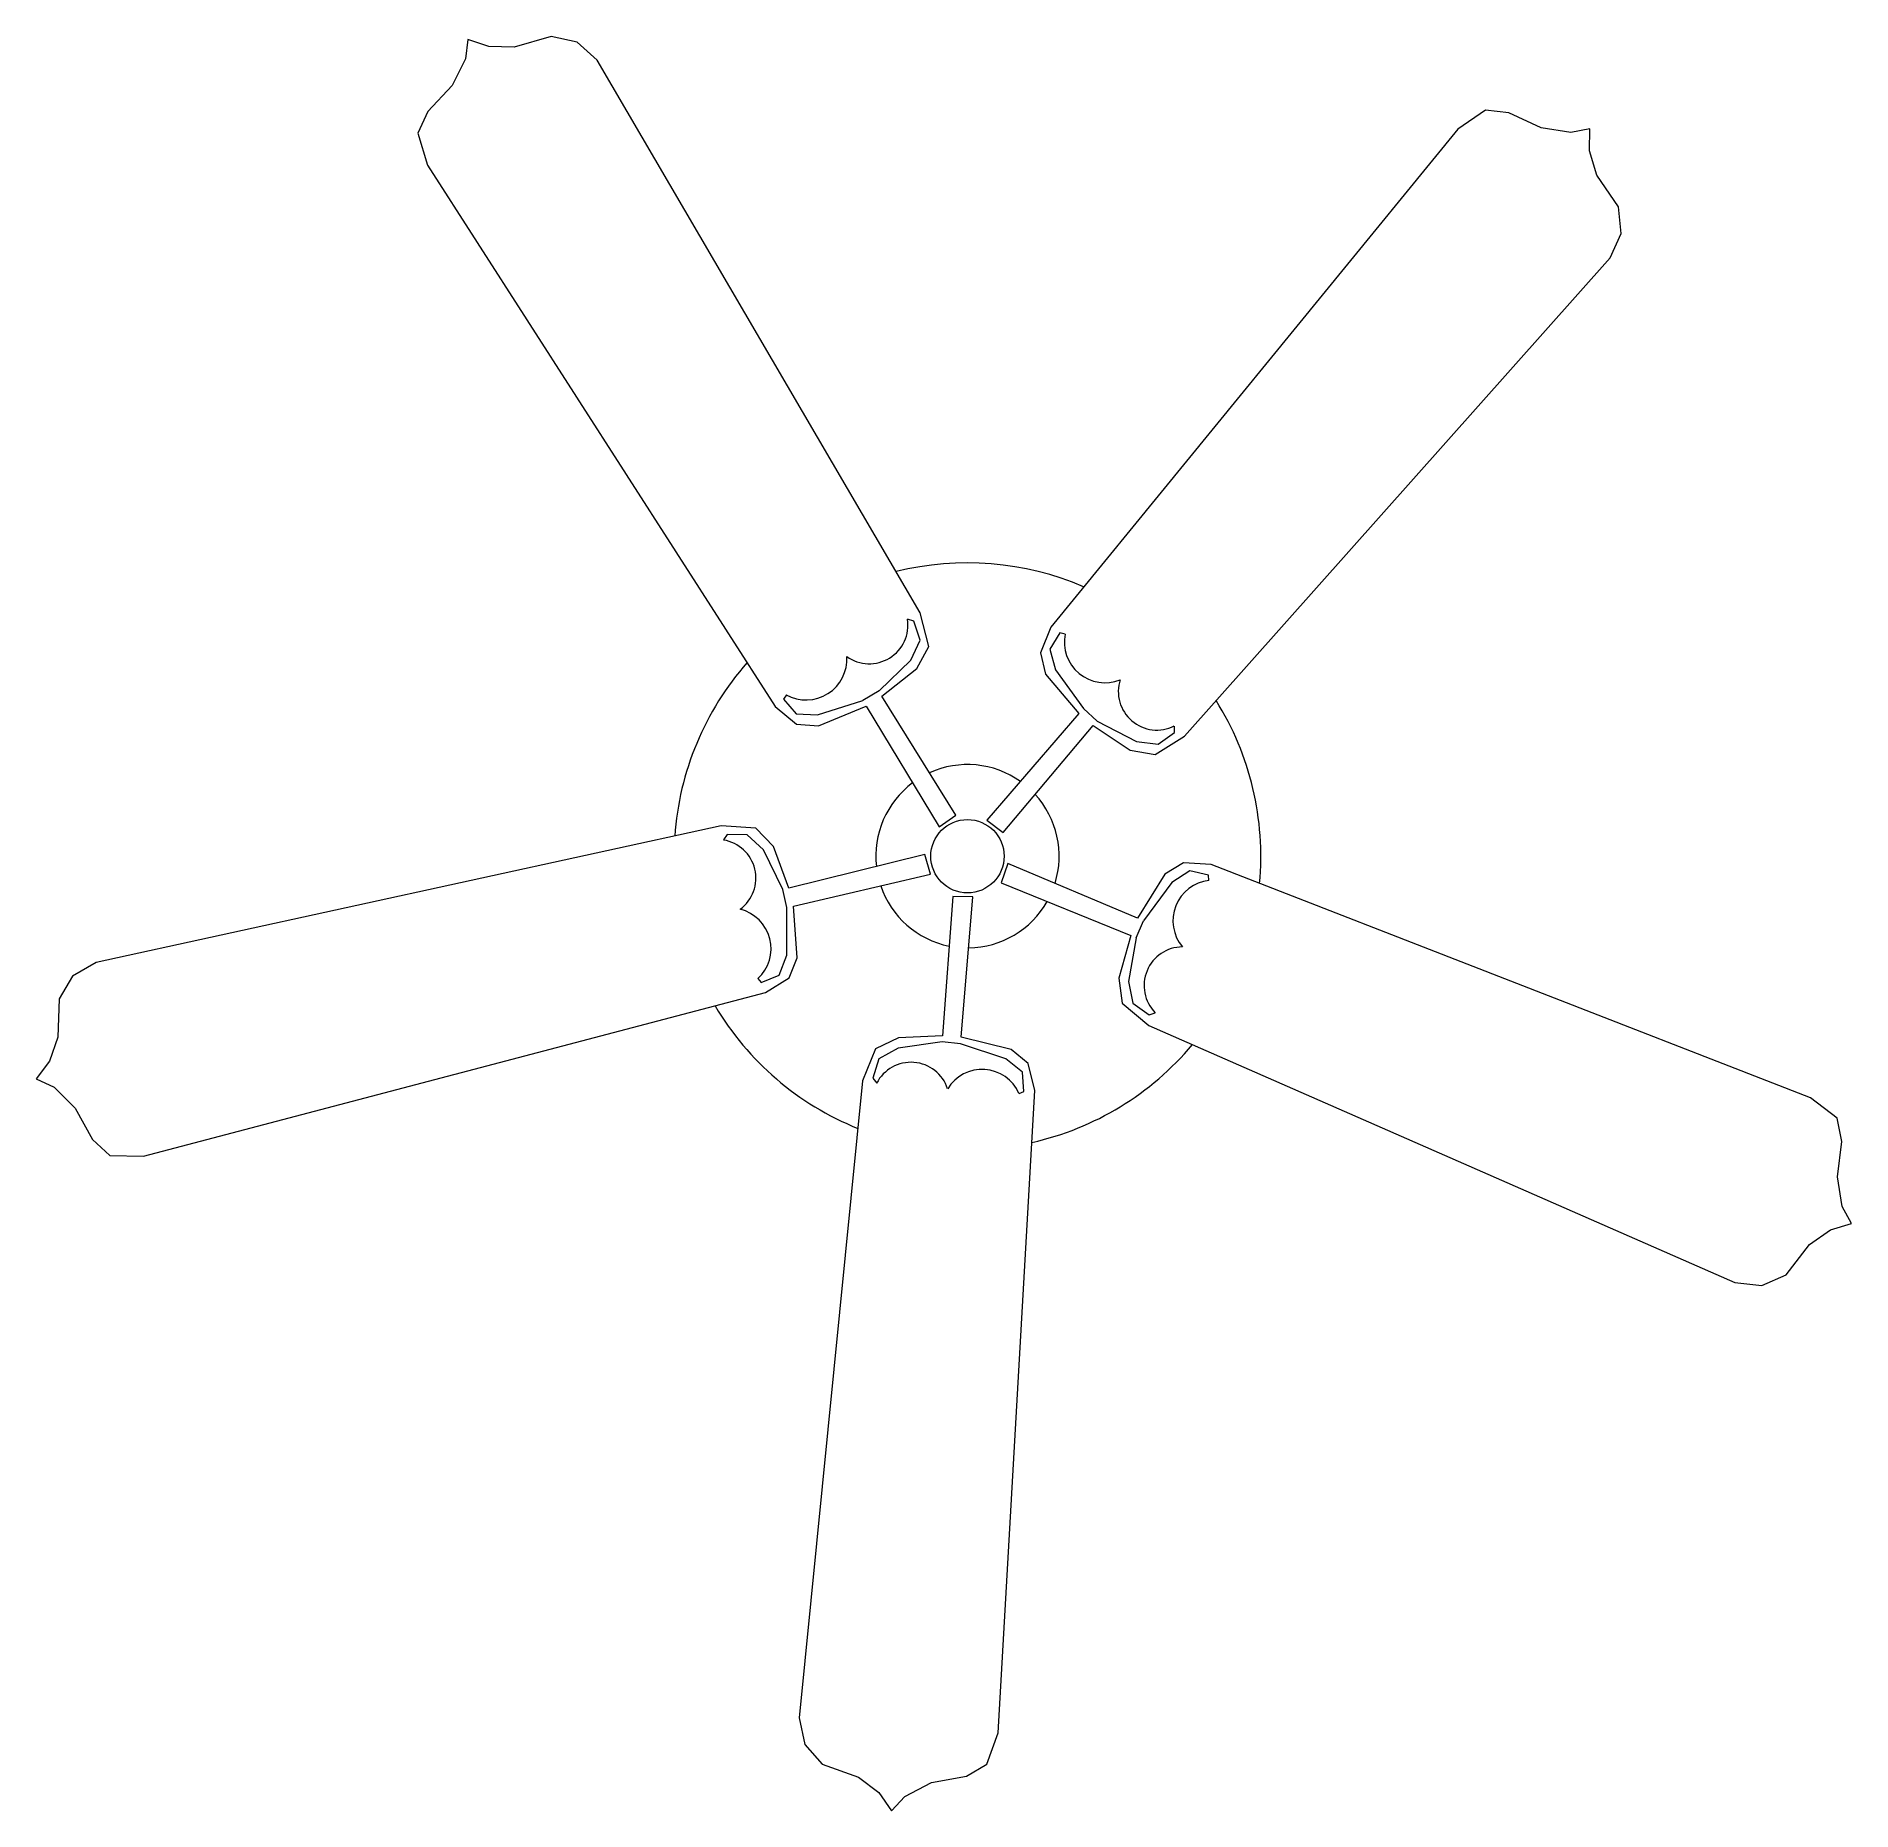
# Model space of a CAD drawing. Header units: millimetres. Extents: x -813 to 772, y -833 to 715.
import ezdxf

# ---------------------------------------------------------------- set-up
doc = ezdxf.new("R2010")
doc.units = ezdxf.units.MM
doc.layers.add('ceco.net 183', color=7, linetype='Continuous', lineweight=9)

msp = doc.modelspace()

# ---------------------------------------------------------------- linework, layer by layer
at = {"layer": 'ceco.net 183', "linetype": 'ByBlock'}
for p, q in [((-363.2, 715.4), (-395.4, 705.9)), ((-340.7, 710.4), (-363.2, 715.4)), ((-435.9, 712.7), (-437.9, 695.8)), ((-417.7, 706.4), (-435.9, 712.7)), ((-395.4, 705.9), (-417.7, 706.4)), ((-323.2, 694.5), (-340.7, 710.4)), ((-437.9, 695.8), (-449.7, 672.4)), ((-41.2, 212.5), (-323.2, 694.5)), ((-449.7, 672.4), (-471, 649.8)), ((-471, 649.8), (-479.5, 631)), ((451.9, 651), (427.9, 634.5)), ((472.4, 648.8), (451.9, 651)), ((427.9, 634.5), (72.6, 199.9)), ((500.6, 635.5), (472.4, 648.8)), ((526.4, 631.5), (500.6, 635.5)), ((543.1, 634.8), (526.4, 631.5)), ((542.7, 615.5), (543.1, 634.8)), ((-479.5, 631), (-471.3, 603)), ((-471.3, 603), (-167.7, 130.8)), ((549.2, 594.2), (542.7, 615.5)), ((568.2, 566.5), (549.2, 594.2)), ((570.3, 543.5), (568.2, 566.5)), ((560.7, 522), (570.3, 543.5)), ((189.3, 104.8), (560.7, 522)), ((-46.8, 205.2), (-52.3, 206.8)), ((-33.7, 183.1), (-41.2, 212.5)), ((-41.4, 188.5), (-46.8, 205.2)), ((72.6, 199.9), (63.6, 177.4)), ((80.7, 195), (72, 180.6)), ((85.2, 193.9), (80.7, 195)), ((-49.5, 171.1), (-41.4, 188.5)), ((-44.3, 163.7), (-33.7, 183.1)), ((63.6, 177.4), (68.2, 158.9)), ((72, 180.6), (76.8, 162.6)), ((-77.2, 144.2), (-49.5, 171.1)), ((-74.6, 139.6), (-44.3, 163.7)), ((68.2, 158.9), (97.2, 124.5)), ((76.8, 162.6), (101.1, 128.8)), ((-167.7, 130.8), (-149.1, 115.3)), ((-158, 140.9), (-160.5, 137)), ((-160.5, 137), (-149.5, 124.3)), ((-130.9, 123.3), (-91.3, 135.9)), ((-130, 113.9), (-88.3, 130.9)), ((-88.3, 130.9), (-24.7, 25.8)), ((-10.2, 35.9), (-74.6, 139.6)), ((-149.5, 124.3), (-130.9, 123.3)), ((-149.1, 115.3), (-130, 113.9)), ((97.2, 124.5), (16.9, 31.5)), ((31, 20.8), (109.7, 114.1)), ((109.7, 114.1), (142, 92.7)), ((113.2, 118), (147.4, 100)), ((180.7, 107.9), (180.5, 113.6)), ((147.4, 100), (166.5, 97.7)), ((163.7, 88.7), (189.3, 104.8)), ((166.5, 97.7), (180.7, 107.9)), ((142, 92.7), (163.7, 88.7)), ((-24.7, 25.8), (-10.2, 35.9)), ((-214.8, 26.5), (-760.4, -92.7)), ((-184.6, 24.5), (-214.8, 26.5)), ((-209.6, 18.9), (-212.8, 14.2)), ((-192.1, 18.8), (-209.6, 18.9)), ((-178, 5.7), (-192.1, 18.8)), ((-169.4, 8.4), (-184.6, 24.5)), ((16.9, 31.5), (31, 20.8)), ((-161, -28.9), (-178, 5.7)), ((-155.8, -27.8), (-169.4, 8.4)), ((-37.3, 1.4), (-155.8, -27.8)), ((-32.2, -15.6), (-37.3, 1.4)), ((-151.7, -43.6), (-32.2, -15.6)), ((35.2, -6.3), (29.4, -23.1)), ((148.4, -53.9), (35.2, -6.3)), ((172.1, -15.7), (148.4, -53.9)), ((188.4, -5.6), (172.1, -15.7)), ((194, -12.7), (178.4, -22.8)), ((212.6, -7.3), (188.4, -5.6)), ((210.4, -16.5), (194, -12.7)), ((735.7, -210.9), (212.6, -7.3)), ((29.4, -23.1), (142.4, -69.1)), ((178.4, -22.8), (153.7, -56.3)), ((210.7, -21.1), (210.4, -16.5)), ((-157.7, -86.4), (-157.5, -44.8)), ((-148.5, -88.5), (-151.7, -43.6)), ((-12.9, -35.1), (-21.7, -156.8)), ((4.8, -35.4), (-12.9, -35.1)), ((-5.4, -157.8), (4.8, -35.4)), ((142.4, -69.1), (132.1, -106.4)), ((147.2, -71.2), (140.6, -109.3)), ((-760.4, -92.7), (-780.9, -104.5)), ((-164.4, -103.8), (-157.7, -86.4)), ((-155.7, -106.2), (-148.5, -88.5)), ((-780.9, -104.5), (-792.6, -124.3)), ((-182.9, -106.8), (-179.9, -110.3)), ((-179.9, -110.3), (-164.4, -103.8)), ((-176.3, -119), (-155.7, -106.2)), ((132.1, -106.4), (134.9, -128.3)), ((140.6, -109.3), (144.3, -128.2)), ((-792.6, -124.3), (-793.6, -157.9)), ((-719.1, -261.8), (-176.3, -119)), ((134.9, -128.3), (158.2, -147.7)), ((144.3, -128.2), (158.5, -138.5)), ((158.5, -138.5), (163.9, -136.6)), ((-793.6, -157.9), (-800.9, -178.9)), ((-21.7, -156.8), (-60.3, -158.5)), ((38.2, -168.6), (-5.4, -157.8)), ((158.2, -147.7), (669.7, -371.9)), ((-80.4, -168), (-91.6, -196.1)), ((-60.3, -158.5), (-80.4, -168)), ((-60.5, -167.5), (-77.3, -176.9)), ((-22.2, -162), (-60.5, -167.5)), ((33.4, -176.7), (-6.1, -163.6)), ((52.9, -180.9), (38.2, -168.6)), ((-800.9, -178.9), (-812.5, -194.3)), ((-77.3, -176.9), (-82.7, -193.5)), ((47.9, -188.4), (33.4, -176.7)), ((49.3, -205.2), (47.9, -188.4)), ((58.8, -204.4), (52.9, -180.9)), ((-812.5, -194.3), (-797, -201.5)), ((-797, -201.5), (-778.5, -219.9)), ((-91.6, -196.1), (-146.8, -751.8)), ((-82.7, -193.5), (-79.2, -198)), ((26.8, -764.9), (58.8, -204.4)), ((45, -206.9), (49.3, -205.2)), ((-778.5, -219.9), (-763.6, -247.2)), ((758.8, -228.6), (735.7, -210.9)), ((763, -248.8), (758.8, -228.6)), ((-763.6, -247.2), (-748.3, -261)), ((759.1, -279.7), (763, -248.8)), ((-748.3, -261), (-719.1, -261.8)), ((763.2, -305.5), (759.1, -279.7)), ((771.5, -320.4), (763.2, -305.5)), ((734.8, -338.7), (753.1, -326)), ((753.1, -326), (771.5, -320.4)), ((714.3, -365.3), (734.8, -338.7)), ((669.7, -371.9), (693.2, -374.5)), ((693.2, -374.5), (714.3, -365.3)), ((-146.8, -751.8), (-141.9, -775)), ((-141.9, -775), (-126.7, -792.3)), ((17, -792.3), (26.8, -764.9)), ((-126.7, -792.3), (-95.1, -803.5)), ((-95.1, -803.5), (-77.3, -817)), ((-31.4, -808.3), (-0.9, -802.6)), ((-0.9, -802.6), (17, -792.3)), ((-77.3, -817), (-66.3, -832.8)), ((-66.3, -832.8), (-54.7, -820.3)), ((-54.7, -820.3), (-31.4, -808.3))]:
    msp.add_line(p, q, dxfattribs=at)
at = {"layer": 'ceco.net 183'}
for p, q in [((-77.2, 144.2), (-91.3, 135.9)), ((113.2, 118), (101.1, 128.8)), ((-157.5, -44.8), (-161, -28.9)), ((147.2, -71.2), (153.7, -56.3)), ((-6.1, -163.6), (-22.2, -162))]:
    msp.add_line(p, q, dxfattribs=at)
at = {"layer": 'ceco.net 183', "linetype": 'ByBlock'}
msp.add_circle((0, 0), 32, dxfattribs=at)
for radius, start, end in [(256, 66.6736, 104.0575), (256, 138.6736, 176.0575), (256, 354.6736, 32.0575), (80, 54.7832, 114.4575), (80, 126.7832, 186.4575), (80, 342.7832, 42.4575), (80, 198.7832, 258.4575), (80, 270.7832, 330.4575), (256, 210.6736, 248.0575), (256, 282.6736, 320.0575)]:
    msp.add_arc((0, 0), radius, start, end, dxfattribs=at)
at = {"layer": 'ceco.net 183'}
for centre, radius, start, end in [((-85.6, 201.7), 33.7, 234.339, 8.7228), ((120, 186.9), 35.5, 168.7013, 291.9147), ((-140.7, 171.9), 35.5, 240.7013, 3.9147), ((165.3, 143.8), 33.7, 162.339, 296.7228), ((-218.3, -19.1), 33.7, 306.339, 80.7228), ((214.8, -56.4), 35.5, 96.7013, 219.9147), ((-206.9, -80.7), 35.5, 312.7013, 75.9147), ((187.8, -112.8), 33.7, 90.339, 224.7228), ((-49.3, -213.5), 33.7, 18.339, 152.7228), ((12.8, -221.2), 35.2, 23.9993, 148.6167)]:
    msp.add_arc(centre, radius, start, end, dxfattribs=at)

doc.saveas('drawing.dxf')
